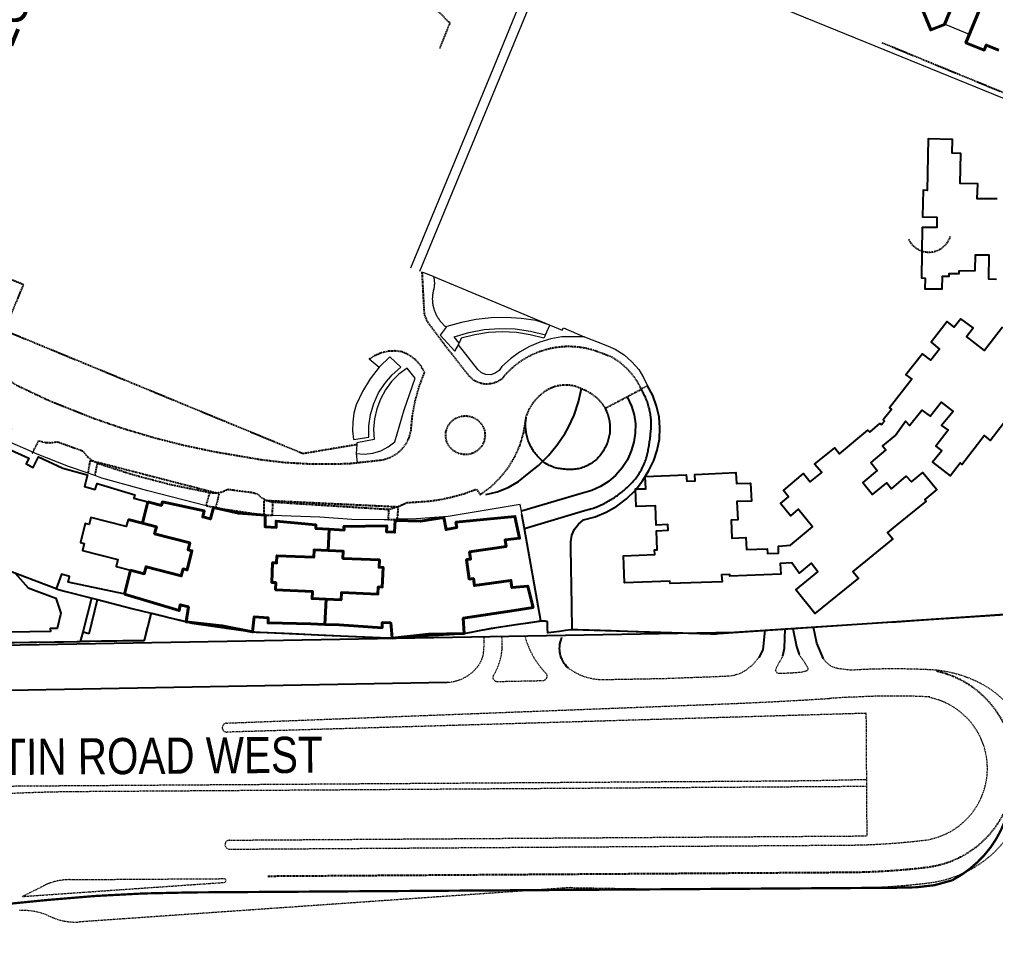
# Model space of a CAD drawing. Header units: millimetres. Extents: x 50357 to 985146, y 723188 to 1803594.
# Drawn here: x 832342.5 to 832558.3, y 818149.3 to 818352.1 of the extents above; entities that cross this region are included whole.
import ezdxf
from ezdxf.xclip import XClip

# ---------------------------------------------------------------- set-up
doc = ezdxf.new("R2010")
doc.units = ezdxf.units.MM
doc.header["$LTSCALE"] = 3
doc.header["$MEASUREMENT"] = 0
for name, pattern in [('DIVIDE', [1.25, 0.5, -0.25, 0, -0.25, 0, -0.25]), ('x-baseplan$0$DGN Style 2', [1.94727e-06, 0, -1.94727e-06]), ('x-boundary$0$DGN Style 4', [76.563414, 38.257796, -19.128898, 0.047822, -19.128898])]:
    doc.linetypes.add(name, pattern=pattern)
doc.layers.add('00_Xref', color=7, linetype='Continuous')
doc.layers.add('x-baseplan$0$AR-SITE-TXT_AR_BS_', color=1, linetype='Continuous')
for name, color, linetype, true_color in [('x-baseplan$0$AR-ROAD_AR_BS_MI_', 7, 'Continuous', 0x6d6d6d), ('x-baseplan$0$AR-SITEROAD_AR_BS_', 7, 'Continuous', 0x6d6d6d), ('x-boundary$0$AR-SIMS_BL_', 7, 'x-boundary$0$DGN Style 4', 0xff0505)]:
    doc.layers.add(name, color=color, linetype=linetype, true_color=true_color)
doc.styles.add('x-baseplan$0$Style-Arial', font='arial.ttf')

# ---------------------------------------------------------------- blocks, each defined once
blk = doc.blocks.new('x-baseplan')
at = {"layer": 'x-baseplan$0$AR-ROAD_AR_BS_MI_'}
for p, q in [((834847.82, 818218.86), (834856.79, 818219.49)), ((834819.75, 818217.03), (834819.32, 818212.68)), ((834824.12, 818213.11), (834824.25, 818217.32)), ((834825.93, 818217.43), (834826.74, 818213.41)), ((834831.27, 818214.21), (834830.55, 818217.73)), ((834774.56, 818214.46), (834774.69, 818214.94)), ((834774.69, 818214.94), (834774.78, 818215.22)), ((834774.78, 818215.22), (834774.89, 818215.5)), ((834774.39, 818212.97), (834774.4, 818213.47)), ((834774.41, 818212.47), (834774.39, 818212.97)), ((834774.4, 818213.47), (834774.46, 818213.97)), ((834774.46, 818213.97), (834774.56, 818214.46)), ((834819.32, 818212.68), (834818.4, 818211.01)), ((834823.77, 818211.38), (834824.12, 818213.11)), ((834826.74, 818213.41), (834827.33, 818211.65)), ((834832.71, 818210.71), (834831.27, 818214.21)), ((834774.44, 818212.17), (834774.41, 818212.47)), ((834774.47, 818211.97), (834774.44, 818212.17)), ((834774.5, 818211.78), (834774.47, 818211.97)), ((834774.57, 818211.49), (834774.5, 818211.78)), ((834774.65, 818211.2), (834774.57, 818211.49)), ((834774.72, 818211.01), (834774.65, 818211.2)), ((834774.79, 818210.82), (834774.72, 818211.01)), ((834774.91, 818210.54), (834774.79, 818210.82)), ((834775.04, 818210.27), (834774.91, 818210.54)), ((834775.13, 818210.1), (834775.04, 818210.27)), ((834775.29, 818209.84), (834775.13, 818210.1)), ((834775.4, 818209.68), (834775.29, 818209.84)), ((834775.65, 818209.36), (834775.4, 818209.68)), ((834775.91, 818209.06), (834775.65, 818209.36)), ((834776.2, 818208.79), (834775.91, 818209.06)), ((834776.43, 818208.59), (834776.2, 818208.79))]:
    blk.add_line(p, q, dxfattribs=at)
at = {"layer": 'x-baseplan$0$AR-ROAD_AR_BS_MI_', "linetype": 'x-baseplan$0$DGN Style 2', "lineweight": 0}
for p, q in [((834757.6, 818215.61), (834757.61, 818215.46)), ((834757.61, 818215.46), (834757.65, 818214.73)), ((834757.65, 818214.73), (834757.63, 818214.03)), ((834761.64, 818215.31), (834761.6, 818215.68)), ((834761.67, 818214.92), (834761.64, 818215.31)), ((834761.7, 818214.42), (834761.67, 818214.92)), ((834766.7, 818215.77), (834766.81, 818215.36)), ((834766.81, 818215.36), (834767.02, 818214.69)), ((834767.02, 818214.69), (834767.28, 818213.93)), ((834757.56, 818212.83), (834757.51, 818212.23)), ((834757.6, 818213.43), (834757.56, 818212.83)), ((834757.63, 818214.03), (834757.6, 818213.43)), ((834761.58, 818212.12), (834761.64, 818212.62)), ((834761.64, 818212.62), (834761.68, 818213.12)), ((834761.68, 818213.12), (834761.7, 818213.52)), ((834761.71, 818213.92), (834761.7, 818214.42)), ((834761.7, 818213.52), (834761.71, 818213.92)), ((834767.28, 818213.93), (834767.58, 818213.19)), ((834767.58, 818213.19), (834767.87, 818212.55)), ((834767.87, 818212.55), (834768.13, 818212.03)), ((834757.1, 818210.48), (834756.98, 818210.21)), ((834757.2, 818210.77), (834757.1, 818210.48)), ((834757.29, 818211.05), (834757.2, 818210.77)), ((834757.39, 818211.44), (834757.29, 818211.05)), ((834757.44, 818211.73), (834757.39, 818211.44)), ((834757.51, 818212.23), (834757.44, 818211.73)), ((834761.1, 818209.98), (834761.27, 818210.55)), ((834761.27, 818210.55), (834761.41, 818211.14)), ((834761.41, 818211.14), (834761.52, 818211.73)), ((834761.52, 818211.73), (834761.58, 818212.12)), ((834768.13, 818212.03), (834768.23, 818211.84)), ((834768.23, 818211.84), (834768.61, 818211.13)), ((834768.61, 818211.13), (834769.03, 818210.45)), ((834769.03, 818210.45), (834769.41, 818209.87)), ((834818.4, 818211.01), (834817.1, 818209.44)), ((834822.81, 818209.64), (834823.77, 818211.38)), ((834827.33, 818211.65), (834828.51, 818209.98)), ((834833.47, 818209.85), (834832.71, 818210.71)), ((834755.81, 818208.47), (834755.47, 818208.11)), ((834756.13, 818208.86), (834755.81, 818208.47)), ((834756.44, 818209.25), (834756.13, 818208.86)), ((834756.6, 818209.5), (834756.44, 818209.25)), ((834756.8, 818209.85), (834756.6, 818209.5)), ((834756.98, 818210.21), (834756.8, 818209.85)), ((834760.13, 818207.68), (834760.44, 818208.3)), ((834760.44, 818208.3), (834760.69, 818208.85)), ((834760.69, 818208.85), (834760.87, 818209.32)), ((834760.87, 818209.32), (834761.1, 818209.98)), ((834769.41, 818209.87), (834769.76, 818209.38)), ((834769.76, 818209.38), (834770.19, 818208.82)), ((834770.19, 818208.82), (834770.51, 818208.44)), ((834770.51, 818208.44), (834770.83, 818208.06)), ((834776.59, 818208.47), (834776.43, 818208.59)), ((834777.17, 818208.08), (834776.59, 818208.47)), ((834815.58, 818208.2), (834814.35, 818207.5)), ((834817.1, 818209.44), (834815.58, 818208.2)), ((834822.18, 818208.47), (834822.81, 818209.64)), ((834822.18, 818208.22), (834822.18, 818208.47)), ((834822.27, 818207.85), (834822.18, 818208.22)), ((834828.51, 818209.98), (834829.29, 818208.64)), ((834829.23, 818208.31), (834829.08, 818208.1)), ((834829.29, 818208.64), (834829.23, 818208.31)), ((834834.22, 818209.21), (834833.47, 818209.85)), ((834834.89, 818208.87), (834834.22, 818209.21)), ((834835.85, 818208.56), (834834.89, 818208.87)), ((834838.4, 818208.25), (834835.85, 818208.56)), ((834752.4, 818206.09), (834751.93, 818205.92)), ((834752.86, 818206.29), (834752.4, 818206.09)), ((834753.39, 818206.56), (834752.86, 818206.29)), ((834753.91, 818206.87), (834753.39, 818206.56)), ((834754.32, 818207.15), (834753.91, 818206.87)), ((834754.72, 818207.45), (834754.32, 818207.15)), ((834755.1, 818207.77), (834754.72, 818207.45)), ((834755.47, 818208.11), (834755.1, 818207.77)), ((834759.69, 818206.68), (834759.71, 818206.88)), ((834759.72, 818206.38), (834759.69, 818206.68)), ((834759.71, 818206.88), (834759.78, 818207.07)), ((834759.79, 818206.2), (834759.72, 818206.38)), ((834759.78, 818207.07), (834760.13, 818207.68)), ((834759.96, 818205.95), (834759.79, 818206.2)), ((834770.83, 818208.06), (834771.17, 818207.69)), ((834771.31, 818206.22), (834771.09, 818206.02)), ((834771.17, 818207.69), (834771.45, 818207.4)), ((834771.43, 818206.38), (834771.31, 818206.22)), ((834771.51, 818206.57), (834771.43, 818206.38)), ((834771.45, 818207.4), (834771.53, 818207.16)), ((834771.55, 818206.76), (834771.51, 818206.57)), ((834771.53, 818207.16), (834771.56, 818206.96)), ((834771.56, 818206.96), (834771.55, 818206.76)), ((834777.77, 818207.72), (834777.17, 818208.08)), ((834778.39, 818207.39), (834777.77, 818207.72)), ((834778.93, 818207.13), (834778.39, 818207.39)), ((834779.48, 818206.9), (834778.93, 818207.13)), ((834780.05, 818206.7), (834779.48, 818206.9)), ((834780.62, 818206.52), (834780.05, 818206.7)), ((834781.2, 818206.38), (834780.62, 818206.52)), ((834781.79, 818206.25), (834781.2, 818206.38)), ((834782.38, 818206.16), (834781.79, 818206.25)), ((834782.98, 818206.1), (834782.38, 818206.16)), ((834783.58, 818206.06), (834782.98, 818206.1)), ((834797.46, 818206.31), (834783.58, 818206.06)), ((834810.65, 818206.81), (834797.46, 818206.31)), ((834812.63, 818206.94), (834810.65, 818206.81)), ((834814.35, 818207.5), (834812.63, 818206.94)), ((834822.52, 818207.58), (834822.27, 818207.85)), ((834822.97, 818207.44), (834822.52, 818207.58)), ((834825.68, 818207.56), (834822.97, 818207.44)), ((834827.73, 818207.72), (834825.68, 818207.56)), ((834828.84, 818207.99), (834827.73, 818207.72)), ((834829.08, 818208.1), (834828.84, 818207.99)), ((834749.98, 818205.49), (834749.48, 818205.45)), ((834750.47, 818205.56), (834749.98, 818205.49)), ((834750.96, 818205.65), (834750.47, 818205.56)), ((834751.45, 818205.77), (834750.96, 818205.65)), ((834751.93, 818205.92), (834751.45, 818205.77)), ((834760.03, 818205.88), (834759.96, 818205.95)), ((834760.27, 818205.71), (834760.03, 818205.88)), ((834760.51, 818205.63), (834760.27, 818205.71)), ((834763.35, 818205.69), (834760.51, 818205.63)), ((834770.53, 818205.84), (834763.35, 818205.69)), ((834770.82, 818205.89), (834770.53, 818205.84)), ((834771.09, 818206.02), (834770.82, 818205.89)), ((834838.78, 818202.26), (834834.09, 818201.96)), ((834700.75, 818196.51), (834809.01, 818200.68)), ((834842.19, 818198.67), (834700.81, 818194.51)), ((834842.37, 818171.56), (834842.19, 818198.67)), ((834656.21, 818182.62), (834821.62, 818183.72)), ((834667.86, 818181.4), (834842.3, 818182.56)), ((834610.84, 818179.19), (834655.25, 818181.09)), ((834701.37, 818170.62), (834842.37, 818171.56)), ((834701.38, 818168.62), (834837.95, 818169.53)), ((834655.55, 818158.16), (834700.23, 818161.28)), ((834665.98, 818161.89), (834700.22, 818162.11)), ((834655.55, 818158.16), (834660.25, 818160.51)), ((834776.82, 818160.12), (834668.2, 818152.53)), ((834798.93, 818159.77), (834838.01, 818160.03))]:
    blk.add_line(p, q, dxfattribs=at)
at = {"layer": 'x-baseplan$0$AR-ROAD_AR_BS_MI_', "linetype": 'x-baseplan$0$DGN Style 2'}
blk.add_line((834709.83, 818162.68), (834837.99, 818163.53), dxfattribs=at)
at = {"layer": 'x-baseplan$0$AR-ROAD_AR_BS_MI_', "flags": 128}
blk.add_lwpolyline([(834506.84, 818269.48, 0.360963), (834521.64, 818221.91, 0.100934), (834541.72, 818214), (834551.67, 818212.25), (834592.86, 818212.38), (834617.66, 818213.13), (834813.07, 818216.61), (834883.04, 818221.15, 0.392146)], format="xyb", dxfattribs=at)
at = {"layer": 'x-baseplan$0$AR-ROAD_AR_BS_MI_', "linetype": 'x-baseplan$0$DGN Style 2', "flags": 128}
for points in [[(834750.11, 818351.36), (834750.05, 818351.39), (834731.7, 818369.76), (834678.9, 818391.53)], [(834750.11, 818351.36), (834747.78, 818345.61)], [(834845.6, 818347.02), (834888.68, 818329.31)], [(834628.27, 818303.35), (834628.81, 818304.66), (834655.81, 818293.53), (834651.85, 818283.93), (834651.62, 818283.38), (834717.62, 818256.15), (834729.51, 818258.15)], [(834743.93, 818296.26), (834744.43, 818286.9), (834745.1, 818285.3), (834749.03, 818280.04), (834754.24, 818273.37), (834755.27, 818272.45), (834755.59, 818272.29), (834756.51, 818271.82), (834757.86, 818271.53), (834759.24, 818271.6), (834760.56, 818272.01), (834761.73, 818272.74), (834761.87, 818272.94), (834762.06, 818273.17), (834762.25, 818273.4), (834762.45, 818273.62), (834762.65, 818273.84), (834762.86, 818274.06), (834763.07, 818274.28), (834763.28, 818274.49), (834763.5, 818274.7), (834763.72, 818274.9), (834763.94, 818275.1), (834764.16, 818275.3), (834764.39, 818275.5), (834764.62, 818275.69), (834764.86, 818275.87), (834765.1, 818276.06), (834765.34, 818276.23), (834765.58, 818276.41), (834765.83, 818276.58), (834766.08, 818276.75), (834766.33, 818276.91), (834766.58, 818277.07), (834766.84, 818277.23), (834767.1, 818277.38), (834767.36, 818277.52), (834767.62, 818277.67), (834767.89, 818277.8), (834768.16, 818277.94), (834768.43, 818278.07), (834768.7, 818278.19), (834768.98, 818278.31), (834769.25, 818278.43), (834769.53, 818278.54), (834769.81, 818278.65), (834770.09, 818278.75), (834770.38, 818278.85), (834770.66, 818278.95), (834770.95, 818279.04), (834771.23, 818279.12), (834771.52, 818279.2), (834771.81, 818279.28), (834772.11, 818279.35), (834772.4, 818279.41), (834772.69, 818279.47), (834772.99, 818279.53), (834773.28, 818279.58), (834773.58, 818279.63), (834773.88, 818279.67), (834774.17, 818279.71), (834774.47, 818279.74), (834774.77, 818279.77), (834775.07, 818279.8), (834775.37, 818279.81), (834775.67, 818279.83), (834775.97, 818279.84), (834776.27, 818279.84), (834776.57, 818279.84), (834776.87, 818279.83), (834777.17, 818279.82), (834777.47, 818279.81), (834777.77, 818279.79), (834778.07, 818279.76), (834778.36, 818279.73), (834778.66, 818279.7), (834778.96, 818279.66), (834779.26, 818279.62), (834779.55, 818279.57), (834779.85, 818279.52), (834780.14, 818279.46), (834780.44, 818279.39), (834780.73, 818279.33), (834781.02, 818279.25), (834781.31, 818279.18), (834781.6, 818279.1), (834781.88, 818279.01), (834782.17, 818278.92), (834782.46, 818278.82), (834782.74, 818278.72), (834783.02, 818278.62), (834783.3, 818278.51), (834785.83, 818277.53), (834787.51, 818276.46), (834789.24, 818274.95), (834790.74, 818273.2), (834791.85, 818271.48), (834792.39, 818270.33)], [(834732.3, 818277.05), (834733.58, 818277.87), (834734.99, 818278.46), (834736.47, 818278.8), (834738, 818278.88), (834739.51, 818278.7), (834741.09, 818277.97), (834742.49, 818276.91), (834743.62, 818275.59), (834744.44, 818274.05), (834743.26, 818270.94), (834742.37, 818267.74), (834741.76, 818264.48), (834741.45, 818261.17), (834741.05, 818259.65), (834740.37, 818258.25), (834739.42, 818257), (834738.24, 818255.97), (834736.89, 818255.19), (834735.4, 818254.69), (834733.85, 818254.5), (834729.65, 818254.04), (834728.06, 818253.87), (834725.8, 818253.79), (834724.19, 818253.79), (834718.9, 818253.79), (834713.62, 818254.09), (834708.37, 818254.71), (834697.98, 818256.48), (834691.16, 818257.92), (834684.41, 818259.65), (834677.74, 818261.65), (834671.15, 818263.92), (834661.72, 818267.67), (834654.58, 818271.04), (834653.52, 818271.68), (834652.66, 818272.58), (834652.08, 818273.68), (834651.64, 818275.17), (834651.48, 818276.71), (834651.6, 818278.26), (834651.4, 818280.11), (834650.92, 818281.9), (834650.16, 818283.6), (834649.26, 818285), (834649.15, 818285.16), (834647.92, 818286.54), (834646.48, 818287.72), (834644.88, 818288.66), (834643.06, 818289.37), (834641.15, 818289.78), (834639.21, 818289.87), (834637.81, 818289.71), (834637.27, 818289.65), (834635.39, 818289.13), (834633.62, 818288.31), (834632.01, 818287.21), (834630.59, 818285.86), (834629.41, 818284.28), (834628.5, 818282.54), (834627.9, 818280.67), (834627.6, 818278.73), (834627.63, 818276.77), (834627.97, 818274.83), (834628.63, 818272.98), (834629.58, 818271.26), (834630.79, 818269.72), (834632.24, 818268.4), (834633.89, 818267.33), (834635.79, 818266.49), (834637.81, 818266), (834639.87, 818265.86), (834641.94, 818266.07), (834643.93, 818266.64), (834645.43, 818266.67), (834646.91, 818266.41), (834648.31, 818265.86), (834649.58, 818265.04), (834653.13, 818261.62), (834651.81, 818259.08)], [(834767.01, 818264.25), (834767.09, 818264.54), (834767.21, 818264.82), (834767.32, 818265.1), (834767.44, 818265.37), (834767.56, 818265.65), (834767.69, 818265.92), (834767.83, 818266.18), (834767.98, 818266.44), (834768.13, 818266.7), (834768.3, 818266.95), (834768.47, 818267.2), (834768.64, 818267.45), (834768.82, 818267.69), (834769.01, 818267.92), (834769.21, 818268.15), (834769.41, 818268.37), (834769.62, 818268.59), (834769.83, 818268.8), (834770.05, 818269.01), (834770.27, 818269.21), (834770.49, 818269.41), (834770.73, 818269.6), (834770.97, 818269.78), (834771.21, 818269.95), (834771.46, 818270.12), (834771.72, 818270.27), (834771.98, 818270.42), (834772.25, 818270.55), (834772.52, 818270.68), (834772.8, 818270.79), (834773.08, 818270.89), (834773.37, 818270.99), (834773.66, 818271.07), (834773.95, 818271.14), (834774.25, 818271.2), (834774.54, 818271.25), (834774.84, 818271.29), (834775.14, 818271.32), (834775.44, 818271.33), (834775.74, 818271.34), (834776.04, 818271.33), (834776.34, 818271.31), (834776.64, 818271.28), (834776.94, 818271.24), (834777.23, 818271.19), (834777.53, 818271.13), (834777.82, 818271.06), (834778.1, 818270.97), (834778.38, 818270.86), (834778.66, 818270.75), (834778.94, 818270.64), (834779.22, 818270.53)], [(834793.83, 818271.11), (834792.39, 818270.33)], [(834779.22, 818270.53), (834779.5, 818270.39), (834779.77, 818270.27), (834780.05, 818270.15), (834780.31, 818270.01), (834780.58, 818269.87), (834780.84, 818269.72), (834781.09, 818269.56), (834781.35, 818269.4), (834781.59, 818269.23), (834781.83, 818269.05), (834782.07, 818268.87), (834782.3, 818268.67), (834782.53, 818268.48), (834782.75, 818268.27), (834782.96, 818268.06), (834783.17, 818267.84), (834783.37, 818267.62), (834783.56, 818267.39), (834783.75, 818267.16), (834783.93, 818266.92), (834784.11, 818266.67), (834784.27, 818266.43), (834784.45, 818266.14)], [(834784.45, 818266.14), (834789.28, 818268.68)], [(834789.28, 818268.68), (834792.39, 818270.33)], [(834753.62, 818264.47), (834754.77, 818264.31), (834755.83, 818263.84), (834756.73, 818263.12), (834757.4, 818262.18), (834757.8, 818261.09), (834757.89, 818259.94), (834757.68, 818258.81), (834757.17, 818257.77), (834756.4, 818256.91), (834755.43, 818256.28), (834754.32, 818255.93), (834753.17, 818255.89), (834751.98, 818256.14), (834750.92, 818256.72), (834750.05, 818257.56), (834749.46, 818258.62), (834749.18, 818259.8), (834749.25, 818261.01), (834749.65, 818262.15), (834750.35, 818263.14), (834751.3, 818263.89), (834752.42, 818264.34), (834753.62, 818264.47)], [(834738.33, 818244.31), (834738.71, 818244.43), (834740.63, 818245.26), (834745.49, 818245.6), (834747.98, 818245.95), (834750.44, 818246.48), (834753.23, 818247.24), (834755.96, 818248.23), (834756.01, 818248.23), (834756.81, 818247.03), (834758.44, 818248.23), (834759.11, 818248.72), (834761.16, 818250.69), (834762.95, 818252.9), (834764.44, 818255.33), (834765.61, 818257.93), (834766.43, 818260.66), (834767.01, 818264.25)], [(834657.88, 818256.41), (834657.78, 818256.19), (834657.89, 818256.4), (834659.23, 818258.96), (834660.55, 818258.58), (834661.92, 818258.51), (834663.28, 818258.74), (834668.92, 818256.71), (834669.8, 818255.59), (834670.89, 818254.68), (834671.61, 818254.29), (834671.63, 818254.28)], [(834698.38, 818244.09), (834699.12, 818247.2), (834670.54, 818254.57), (834670.06, 818251.8)], [(834672.14, 818254.01), (834672.13, 818253.97), (834672.13, 818253.97), (834671.64, 818251.55), (834671.58, 818251.26)], [(834671.63, 818254.28), (834672.14, 818254.01)], [(834672.14, 818254.01), (834672.72, 818253.82), (834680.14, 818251.43), (834688.27, 818249.3), (834696.44, 818247.62), (834697.05, 818247.5)], [(834696.22, 818244.53), (834696.31, 818244.87), (834697.05, 818247.5)], [(834697.05, 818247.5), (834697.35, 818247.48), (834698.31, 818247.42)], [(834698.31, 818247.42), (834698.42, 818247.41), (834699.78, 818247.66), (834701.03, 818248.22), (834706.48, 818247.51), (834707.57, 818247.18), (834708.53, 818246.33), (834709.34, 818245.91), (834709.66, 818245.73), (834709.93, 818245.67)], [(834738.52, 818241.58), (834738.74, 818244.28), (834738.28, 818244.3), (834708.97, 818245.71), (834708.95, 818242.54)], [(834709.93, 818245.67), (834709.97, 818245.66), (834710.79, 818245.45), (834710.91, 818245.42)], [(834710.91, 818245.42), (834710.81, 818242.47)], [(834710.91, 818245.42), (834711.07, 818245.41), (834736.61, 818243.79)], [(834698.38, 818244.09), (834698.34, 818244.1), (834696.4, 818244.49), (834696.22, 818244.53)], [(834708.88, 818242.54), (834707.22, 818242.71), (834699.83, 818243.8), (834698.38, 818244.09)], [(834736.55, 818241.53), (834736.56, 818241.85), (834736.61, 818243.79)], [(834736.61, 818243.79), (834738.08, 818244.24), (834738.28, 818244.3), (834738.33, 818244.31)], [(834708.95, 818242.54), (834710.81, 818242.47)], [(834736.55, 818241.53), (834738.52, 818241.58)]]:
    blk.add_lwpolyline(points, dxfattribs=at)
at = {"layer": 'x-baseplan$0$AR-ROAD_AR_BS_MI_', "lineweight": 40, "flags": 128}
for points in [[(834871.47, 818345.36), (834868.7, 818346.46), (834868.24, 818345.33), (834864.23, 818346.96), (834867.69, 818355.34), (834866.13, 818356.01), (834868.39, 818361.5), (834866.17, 818362.39), (834864.08, 818357.43), (834862.39, 818358.09), (834859.48, 818351.02), (834856.44, 818349.8), (834854.42, 818354.82), (834855.6, 818355.29)], [(834683.3, 818245.44), (834682.12, 818240.73)], [(834683.3, 818245.44), (834686.32, 818244.66), (834686.54, 818245.43), (834695.75, 818243.48), (834695.47, 818242.11), (834697.17, 818241.67), (834697.85, 818244.19), (834703.34, 818242.92), (834709.27, 818242.51), (834709.24, 818239.93), (834711.71, 818239.78), (834711.68, 818241.18), (834720.5, 818240.34), (834720.49, 818239.54), (834723.41, 818239.38)], [(834682.12, 818240.73), (834678.96, 818241.54)], [(834679.5, 818230.31), (834682.54, 818229.53), (834682.93, 818231.07), (834690.73, 818229.07), (834691.13, 818230.62), (834692, 818230.4), (834693.08, 818234.62), (834692.21, 818234.84), (834692.61, 818236.39), (834684.81, 818238.39), (834685.21, 818239.94), (834682.12, 818240.73)], [(834723.41, 818239.38), (834726.73, 818239.21), (834726.68, 818240.02), (834736.17, 818240.15), (834736.11, 818238.77), (834737.88, 818238.7), (834738, 818241.3), (834743.63, 818241.19), (834748.8, 818241.99), (834749.27, 818239.31), (834751.65, 818239.75), (834751.45, 818240.93), (834764.48, 818242.2), (834765.53, 818237.37), (834762.32, 818237.02), (834762.53, 818235.53), (834754.46, 818234.37), (834754.69, 818232.79), (834753.79, 818232.66), (834754.4, 818228.36), (834755.31, 818228.48), (834755.53, 818226.9), (834763.6, 818228.05), (834763.82, 818226.47), (834767.33, 818226.81), (834768.39, 818222.59), (834768.51, 818222.09), (834764.36, 818221.39), (834753.07, 818219.68), (834753.28, 818216.33), (834745.38, 818216.14), (834737.35, 818215.31), (834737.11, 818217.91), (834737.04, 818218.67), (834735.17, 818218.75), (834735.12, 818217.61), (834725.65, 818218.23), (834722.47, 818218.34)], [(834723.41, 818239.38), (834723.21, 818234.66)], [(834723.21, 818234.66), (834720.08, 818234.79), (834720.02, 818233.19), (834711.88, 818233.53), (834711.81, 818231.93), (834710.9, 818231.97), (834710.72, 818227.63), (834711.63, 818227.58), (834711.56, 818225.98), (834719.71, 818225.64), (834719.63, 818224.05), (834722.73, 818223.92)], [(834722.73, 818223.92), (834726.07, 818223.78), (834726.15, 818225.37), (834734.2, 818225.03), (834734.27, 818226.63), (834735.15, 818226.6), (834735.33, 818230.95), (834734.45, 818230.98), (834734.52, 818232.58), (834726.47, 818232.92), (834726.52, 818234.52), (834723.21, 818234.66)], [(834679.5, 818230.31), (834678.17, 818225)], [(834699.73, 818218.05), (834691.81, 818218.89), (834692.3, 818222.21), (834690.48, 818222.69), (834690.23, 818221.4), (834678.17, 818225)], [(834722.73, 818223.92), (834722.47, 818218.34)], [(834722.47, 818218.34), (834719.37, 818218.45), (834709.9, 818218.67), (834709.93, 818219.8), (834706.87, 818220.01), (834706.49, 818216.69), (834699.73, 818218.05)]]:
    blk.add_lwpolyline(points, dxfattribs=at)
at = {"layer": 'x-baseplan$0$AR-ROAD_AR_BS_MI_', "lineweight": 0, "flags": 128}
for points in [[(834741.5, 818297.18), (834760.03, 818342.08), (834772.4, 818372.2)], [(834743.48, 818296.43), (834775.52, 818374.09)], [(834842.17, 818347.03), (834785.38, 818370.19), (834776.22, 818373.96), (834776.12, 818373.99), (834776.02, 818374.01), (834775.93, 818374.03), (834775.83, 818374.05), (834775.73, 818374.07), (834775.63, 818374.08), (834775.53, 818374.09), (834775.52, 818374.09)], [(834864.99, 818348.8), (834859.52, 818351.06)], [(834888.67, 818328.07), (834842.17, 818347.03)], [(834746.48, 818295.3), (834744.39, 818296.09), (834743.93, 818296.26)], [(834749.27, 818284.09), (834749.1, 818284.24), (834748.95, 818284.37), (834748.88, 818284.44), (834748.8, 818284.5), (834748.73, 818284.57), (834748.66, 818284.64), (834748.52, 818284.79), (834748.38, 818284.93), (834748.25, 818285.08), (834748.12, 818285.24), (834748.06, 818285.32), (834748, 818285.39), (834747.94, 818285.47), (834747.88, 818285.55), (834747.82, 818285.63), (834747.71, 818285.8), (834747.65, 818285.88), (834747.59, 818285.96), (834747.54, 818286.05), (834747.49, 818286.13), (834747.44, 818286.22), (834747.39, 818286.31), (834747.29, 818286.48), (834747.24, 818286.57), (834747.19, 818286.66), (834747.15, 818286.75), (834747.11, 818286.84), (834747.06, 818286.93), (834747.02, 818287.02), (834746.98, 818287.11), (834746.9, 818287.29), (834746.86, 818287.39), (834746.83, 818287.48), (834746.79, 818287.57), (834746.76, 818287.67), (834746.73, 818287.76), (834746.7, 818287.86), (834746.67, 818287.95), (834746.64, 818288.05), (834746.61, 818288.14), (834746.59, 818288.35), (834746.51, 818288.53), (834746.49, 818288.63), (834746.47, 818288.73), (834746.45, 818288.82), (834746.43, 818288.92), (834746.41, 818289.02), (834746.4, 818289.12), (834746.38, 818289.22), (834746.37, 818289.32), (834746.36, 818289.42), (834746.35, 818289.52), (834746.34, 818289.62), (834746.33, 818289.72), (834746.32, 818289.81), (834746.31, 818289.91), (834746.31, 818290.01), (834746.3, 818290.21), (834746.3, 818290.31), (834746.3, 818290.51), (834746.31, 818290.61), (834746.31, 818290.71), (834746.32, 818290.81), (834746.32, 818290.91), (834746.33, 818291.01), (834746.34, 818291.11), (834746.35, 818291.21), (834746.36, 818291.31), (834746.39, 818291.51), (834746.4, 818291.61), (834746.42, 818291.71), (834746.44, 818291.81), (834746.46, 818291.9), (834746.48, 818292), (834746.5, 818292.1), (834746.54, 818292.29), (834746.63, 818292.53), (834746.66, 818292.78), (834746.68, 818292.88), (834746.7, 818292.98), (834746.71, 818293.08), (834746.73, 818293.18), (834746.74, 818293.27), (834746.75, 818293.37), (834746.75, 818293.47), (834746.76, 818293.57), (834746.76, 818293.67), (834746.76, 818293.77), (834746.76, 818293.77), (834746.76, 818293.87), (834746.76, 818293.97), (834746.75, 818294.07), (834746.75, 818294.17), (834746.74, 818294.27), (834746.73, 818294.37), (834746.71, 818294.47), (834746.7, 818294.57), (834746.68, 818294.67), (834746.66, 818294.77), (834746.64, 818294.87), (834746.62, 818294.96), (834746.6, 818295.06), (834746.48, 818295.3)], [(834746.48, 818295.3), (834774.93, 818283.4), (834775.26, 818283.95), (834779.82, 818281.92)], [(834772.18, 818284.53), (834769.21, 818285.55), (834765.91, 818286.01), (834762.59, 818286.2), (834759.26, 818286.1), (834755.95, 818285.74), (834752.68, 818285.1), (834749.47, 818284.19), (834749.27, 818284.09), (834747.94, 818282.28), (834751.22, 818278.76), (834752.01, 818280.19), (834752.17, 818280.56), (834751.05, 818281.95), (834754.33, 818282.91), (834757.7, 818283.52), (834761.11, 818283.78), (834764.52, 818283.67), (834767.91, 818283.21), (834771.24, 818282.4), (834772.18, 818284.53)], [(834779.82, 818281.92), (834774.89, 818281.92), (834772.43, 818281.47), (834770.02, 818280.75), (834767.71, 818279.77), (834765.53, 818278.54), (834763.49, 818277.07), (834761.62, 818275.39), (834761.02, 818274.51), (834760.16, 818273.87), (834759.14, 818273.56), (834758.07, 818273.6), (834757.07, 818274), (834756.26, 818274.7), (834752.01, 818280.19)], [(834771.24, 818282.4), (834770.9, 818281.63), (834767.9, 818282.4), (834764.84, 818282.86), (834761.75, 818283.01), (834758.66, 818282.86), (834755.61, 818282.39), (834752.61, 818281.62), (834752.16, 818280.5)], [(834779.82, 818281.92), (834779.86, 818281.9), (834784.57, 818280.12), (834786.68, 818279.18), (834788.62, 818277.94), (834790.36, 818276.43), (834791.86, 818274.68), (834792.96, 818272.96), (834793.83, 818271.11)], [(834739.29, 818275.19), (834736.86, 818277.54), (834734.45, 818275.22), (834732.52, 818272.65), (834730.83, 818269.85), (834729.42, 818266.9), (834728.9, 818265.02), (834728.62, 818263.09), (834728.59, 818261.15), (834728.82, 818259.21), (834732.16, 818259.74), (834732.19, 818262.28), (834732.57, 818264.78), (834733.3, 818267.21), (834734.36, 818269.51), (834735.73, 818271.64), (834737.39, 818273.55), (834739.29, 818275.19)], [(834732.3, 818277.05), (834732.69, 818276.73)], [(834732.69, 818276.73), (834734.45, 818275.22)], [(834729.37, 818256.16), (834731.22, 818256), (834733.07, 818256.2), (834734.85, 818256.73), (834736.5, 818257.59), (834737.96, 818258.74), (834740.04, 818265.8), (834742.41, 818272.78), (834740.68, 818275.03), (834738.85, 818273.65), (834737.23, 818272.02), (834735.85, 818270.18), (834734.75, 818268.17), (834733.93, 818266.02), (834733.42, 818263.78), (834733.24, 818261.49), (834733.37, 818259.2), (834729.53, 818258.52), (834729.51, 818258.15)], [(834696.22, 818244.53), (834683.33, 818247.84), (834673.15, 818250.71), (834671.58, 818251.26), (834669.9, 818251.84), (834665.76, 818253.28), (834658.49, 818256.14), (834657.89, 818256.4), (834657.88, 818256.41), (834651.81, 818259.08)], [(834729.51, 818258.15), (834729.37, 818256.16)], [(834729.37, 818256.16), (834729.65, 818254.04)], [(834766.06, 818242.64), (834765.94, 818243.34), (834765.67, 818244.84), (834749.77, 818242.2), (834742.67, 818241.69), (834738.52, 818241.58)], [(834710.81, 818242.47), (834721.33, 818242.12), (834728.44, 818241.64), (834735.56, 818241.5), (834736.55, 818241.53)]]:
    blk.add_lwpolyline(points, dxfattribs=at)
at = {"layer": 'x-baseplan$0$AR-ROAD_AR_BS_MI_', "flags": 128}
for points in [[(834808.39, 818216.25), (834847.87, 818218.87), (834883.79, 818221.36), (834886.6, 818223.23), (834887.79, 818226.26), (834888.67, 818328.07)], [(834848.64, 818260.21), (834850.88, 818263.25), (834851.77, 818262.32), (834854.5, 818265.74), (834856.31, 818264.36), (834858.77, 818267.49), (834861.4, 818265.45), (834858.83, 818262.32), (834860.27, 818261.28), (834857.59, 818257.77), (834858.86, 818256.72), (834856.82, 818254.18), (834860.76, 818251.2), (834862.95, 818254.05), (834863.32, 818253.71), (834868.27, 818260.11), (834869.61, 818259.03), (834878.24, 818270.2)], [(834871.12, 818312.47), (834866.74, 818312.46), (834866.83, 818315.74), (834862.93, 818315.87), (834863.09, 818322.49), (834861.18, 818322.51), (834861.27, 818325.57), (834855.86, 818325.7), (834855.67, 818314.29), (834854.74, 818314.34), (834854.64, 818308.45), (834857.8, 818308.43), (834857.82, 818306.09), (834854.54, 818306.13), (834854.39, 818294.98), (834855.18, 818294.94), (834855.1, 818292.53), (834855.7, 818292.54), (834859, 818292.52), (834859.01, 818295.32), (834860.55, 818295.31), (834860.54, 818295.93), (834862.7, 818295.93), (834862.7, 818296.56), (834866.27, 818296.58), (834866.34, 818300.1), (834869.29, 818300.08), (834869.18, 818294.75), (834870.95, 818294.66)], [(834872.33, 818284.06), (834868.32, 818278.92), (834864.36, 818282), (834865.82, 818283.91), (834863.08, 818285.88), (834861.63, 818284.09), (834860.05, 818285.32), (834856.51, 818280.75), (834858.39, 818279.2), (834856.47, 818276.75), (834854.59, 818278.15), (834850.95, 818273.56), (834852.27, 818272.54), (834847.33, 818266.22), (834847.75, 818265.85), (834845.93, 818263.59), (834846.19, 818263.31), (834845.91, 818262.98)], [(834777.07, 818222.55), (834776.84, 818235.19), (834776.83, 818236.63), (834777.11, 818238.04), (834777.65, 818239.38), (834778.54, 818240.51), (834779.64, 818241.44), (834782.22, 818242.14), (834784.69, 818243.17), (834787.01, 818244.49), (834789.15, 818246.1), (834791.07, 818247.97), (834792.74, 818250.05), (834794.13, 818252.34), (834795.21, 818254.55), (834795.98, 818256.89), (834796.44, 818259.31), (834796.56, 818261.77), (834796.36, 818264.22), (834795.83, 818266.62), (834794.98, 818268.94), (834793.83, 818271.11)], [(834758.06, 818247.08), (834760.6, 818247.66), (834763.02, 818248.61), (834765.26, 818249.93), (834767.28, 818251.57), (834769.69, 818253.5), (834771.89, 818255.66), (834773.87, 818258.04), (834775.59, 818260.6), (834776.28, 818261.83), (834777.57, 818264.62), (834778.55, 818267.53), (834779.22, 818270.53)], [(834789.28, 818268.68), (834790.25, 818266.63), (834790.83, 818264.68), (834791.13, 818262.67), (834791.12, 818260.64), (834790.82, 818258.63), (834790.23, 818256.69), (834789.36, 818254.75), (834788.21, 818252.95), (834786.82, 818251.34), (834785.21, 818249.94), (834783.41, 818248.8), (834781.47, 818247.92), (834779.47, 818247.36), (834779.42, 818247.34), (834778.22, 818247.01)], [(834781.03, 818243.77), (834781.31, 818243.86), (834781.6, 818243.96), (834781.88, 818244.06), (834782.16, 818244.17), (834782.44, 818244.28), (834782.72, 818244.39), (834782.99, 818244.51), (834783.27, 818244.63), (834783.54, 818244.75), (834783.81, 818244.88), (834784.08, 818245.01), (834784.35, 818245.15), (834784.62, 818245.29), (834784.88, 818245.43), (834785.14, 818245.57), (834785.4, 818245.72), (834785.66, 818245.88), (834785.92, 818246.03), (834786.17, 818246.19), (834786.42, 818246.35), (834786.67, 818246.52), (834786.92, 818246.69), (834787.17, 818246.86), (834787.41, 818247.04), (834787.65, 818247.22), (834787.89, 818247.4), (834788.12, 818247.59), (834788.36, 818247.77), (834788.59, 818247.97), (834788.82, 818248.16), (834789.04, 818248.36), (834789.26, 818248.56), (834789.48, 818248.76), (834789.7, 818248.97), (834789.92, 818249.18), (834790.13, 818249.39), (834790.34, 818249.61), (834790.54, 818249.83), (834790.74, 818250.05), (834790.94, 818250.28), (834791.13, 818250.51), (834791.31, 818250.75), (834791.49, 818250.99), (834791.66, 818251.23), (834791.83, 818251.48), (834792, 818251.73), (834792.15, 818251.99), (834792.3, 818252.25), (834792.45, 818252.51), (834792.59, 818252.77), (834792.73, 818253.04), (834792.85, 818253.31), (834792.98, 818253.59), (834793.09, 818253.86), (834793.2, 818254.14), (834793.31, 818254.42), (834793.41, 818254.71), (834793.5, 818254.99), (834793.59, 818255.28), (834793.66, 818255.57), (834793.74, 818255.86), (834793.8, 818256.15), (834793.87, 818256.44), (834793.93, 818256.74), (834793.99, 818257.03), (834794.04, 818257.33), (834794.1, 818257.62), (834794.15, 818257.92), (834794.2, 818258.21), (834794.24, 818258.51), (834794.29, 818258.81), (834794.33, 818259.1), (834794.37, 818259.4), (834794.4, 818259.7), (834794.44, 818260), (834794.47, 818260.3), (834794.5, 818260.59), (834794.53, 818260.89), (834794.55, 818261.19), (834794.59, 818261.54), (834794.61, 818261.84), (834794.62, 818262.14), (834794.63, 818262.44), (834794.63, 818262.74), (834794.62, 818263.04), (834794.61, 818263.34), (834794.59, 818263.64), (834794.56, 818263.94), (834794.53, 818264.24), (834794.49, 818264.53), (834794.45, 818264.83), (834794.4, 818265.13), (834794.35, 818265.42), (834794.28, 818265.72), (834794.22, 818266.01), (834794.14, 818266.3), (834794.06, 818266.59), (834793.98, 818266.88), (834793.89, 818267.16), (834793.79, 818267.45), (834793.79, 818267.45), (834793.69, 818267.73), (834793.58, 818268.01), (834793.47, 818268.28), (834793.35, 818268.56), (834793.22, 818268.83), (834793.09, 818269.1), (834792.96, 818269.37), (834792.81, 818269.63), (834792.67, 818269.9), (834792.51, 818270.15), (834792.39, 818270.33)], [(834612.57, 818265.61), (834591.12, 818214.04), (834590.99, 818213.73), (834590.41, 818212.33), (834617.98, 818213.2), (834618.05, 818213.87), (834668.38, 818214.56)], [(834784.45, 818266.14), (834784.56, 818265.86), (834784.81, 818265.31), (834784.92, 818265.03), (834785.03, 818264.75), (834785.13, 818264.47), (834785.21, 818264.18), (834785.28, 818263.89), (834785.34, 818263.59), (834785.4, 818263.3), (834785.44, 818263), (834785.48, 818262.7), (834785.5, 818262.4), (834785.52, 818262.1), (834785.52, 818261.8), (834785.52, 818261.5), (834785.5, 818261.2), (834785.48, 818260.9), (834785.45, 818260.61), (834785.4, 818260.31), (834785.35, 818260.01), (834785.29, 818259.72), (834785.22, 818259.42), (834785.14, 818259.14), (834785.05, 818258.85), (834784.95, 818258.57), (834784.84, 818258.29), (834784.72, 818258.01), (834784.6, 818257.74), (834784.47, 818257.47), (834784.33, 818257.2), (834784.19, 818256.93), (834784.04, 818256.67), (834783.87, 818256.42), (834783.7, 818256.17), (834783.53, 818255.93), (834783.34, 818255.7), (834783.14, 818255.47), (834782.94, 818255.25), (834782.73, 818255.03), (834782.51, 818254.83), (834782.29, 818254.63), (834782.05, 818254.44), (834781.81, 818254.26), (834781.57, 818254.08), (834781.32, 818253.92), (834781.06, 818253.76), (834780.8, 818253.61), (834780.53, 818253.47), (834780.26, 818253.34), (834779.99, 818253.23), (834779.71, 818253.12), (834779.43, 818253.02), (834779.14, 818252.92), (834778.85, 818252.84), (834778.56, 818252.77), (834778.26, 818252.72), (834777.97, 818252.67), (834777.67, 818252.63), (834777.37, 818252.6), (834777.07, 818252.58), (834776.77, 818252.57), (834776.47, 818252.58), (834776.17, 818252.6), (834775.87, 818252.62), (834775.57, 818252.65), (834775.27, 818252.68), (834774.97, 818252.71), (834774.67, 818252.74), (834774.38, 818252.78), (834774.08, 818252.83), (834773.79, 818252.9), (834773.5, 818252.97), (834773.21, 818253.06), (834772.93, 818253.16), (834772.64, 818253.26), (834772.37, 818253.38), (834772.1, 818253.51), (834771.83, 818253.65), (834771.57, 818253.79), (834771.21, 818253.98), (834770.98, 818254.17), (834770.75, 818254.36), (834770.65, 818254.45)], [(834770.65, 818254.45), (834770.52, 818254.55), (834770.29, 818254.75), (834770.06, 818254.94), (834769.84, 818255.15), (834769.64, 818255.36), (834769.43, 818255.58), (834769.24, 818255.81), (834769.05, 818256.05), (834768.87, 818256.29), (834768.69, 818256.53), (834768.53, 818256.78), (834768.37, 818257.03), (834768.21, 818257.29), (834768.07, 818257.56), (834767.93, 818257.82), (834767.8, 818258.1), (834767.68, 818258.37), (834767.56, 818258.65), (834767.46, 818258.93), (834767.36, 818259.21), (834767.27, 818259.5), (834767.19, 818259.79), (834767.11, 818260.08), (834767.05, 818260.37), (834766.99, 818260.67), (834766.95, 818260.96), (834766.91, 818261.26), (834766.88, 818261.56), (834766.86, 818261.86), (834766.84, 818262.16), (834766.84, 818262.46), (834766.85, 818262.76), (834766.87, 818263.06), (834766.9, 818263.36), (834766.93, 818263.66), (834766.97, 818263.96), (834767.01, 818264.25)], [(834848.64, 818260.21), (834845.79, 818257.85), (834846.54, 818256.95), (834843.22, 818254.17), (834844.6, 818252.37), (834841.41, 818249.71), (834843.54, 818247.08), (834846.7, 818249.62), (834847.8, 818248.31), (834851.04, 818251.11), (834852.18, 818249.87), (834854.67, 818251.95), (834857.77, 818248.15), (834855.12, 818245.96), (834855.45, 818245.57), (834848.97, 818240.32), (834846.88, 818238.64), (834848.05, 818237.27), (834839.21, 818230.03), (834840.49, 818228.55), (834830.83, 818220.71), (834826.58, 818226.01), (834831.5, 818229.95), (834830.03, 818231.88), (834827.37, 818229.7), (834825.74, 818231.94), (834823.13, 818231.83), (834823.27, 818229.41), (834812.04, 818228.97), (834812.02, 818229.38), (834810.2, 818229.29), (834810.29, 818227.78), (834798.84, 818227.4), (834798.78, 818227.9), (834788.69, 818227.54), (834788.53, 818233.5), (834795.43, 818233.76), (834795.35, 818234.86), (834795.93, 818234.85), (834795.8, 818239.04), (834798.41, 818239.18), (834798.32, 818240.43), (834795.75, 818240.31), (834795.6, 818244.53), (834791.29, 818244.38), (834791.13, 818248.28), (834793.46, 818248.35), (834793.32, 818251.01), (834802.38, 818251.38), (834802.49, 818250.03), (834804.38, 818250.07), (834804.29, 818251.48), (834813.35, 818251.94), (834813.52, 818249.5), (834816.58, 818249.6), (834816.83, 818245.57), (834813.6, 818245.54), (834813.78, 818241.47), (834812.32, 818241.41), (834812.45, 818237.43), (834815.57, 818237.58), (834815.73, 818234.9), (834820.25, 818235.02), (834820.31, 818234.04), (834822.77, 818234.06), (834822.78, 818235.64), (834825.44, 818235.82), (834830.29, 818239.89), (834827.16, 818243.8), (834825.43, 818242.31), (834823.24, 818245.08), (834825.02, 818246.51), (834823.85, 818247.97), (834828.31, 818251.7), (834829.8, 818249.83), (834832.33, 818251.91), (834830.77, 818253.76), (834835.22, 818257.35), (834836.24, 818256.09), (834842.53, 818261.32), (834842.98, 818260.85), (834845.2, 818262.77), (834845.53, 818262.53), (834845.91, 818262.98)], [(834678.17, 818225), (834677.98, 818225.06), (834665.73, 818227.69), (834666.02, 818228.96), (834664.21, 818229.43), (834663.09, 818226.23), (834648.02, 818231.87)], [(834648.35, 818258.97), (834657.04, 818255.08), (834656.41, 818253.82), (834657.97, 818253.04), (834659.17, 818255.38), (834664.52, 818252.9), (834669.94, 818251.4), (834669.95, 818251.39), (834669.31, 818248.82), (834671.7, 818248.19), (834672.13, 818249.53), (834680.43, 818247.01), (834680.26, 818246.22), (834683.3, 818245.44)], [(834778.22, 818247.01), (834765.94, 818243.34)], [(834781.03, 818243.77), (834781.01, 818243.77), (834779.89, 818243.43), (834766.62, 818239.48)], [(834678.96, 818241.54), (834678.56, 818239.99), (834670.76, 818242), (834670.36, 818240.45), (834669.5, 818240.67), (834668.42, 818236.46), (834669.28, 818236.23), (834668.88, 818234.68), (834676.68, 818232.68), (834676.29, 818231.13), (834679.5, 818230.31)], [(834770.2, 818219.13), (834766.62, 818239.48), (834766.54, 818239.94), (834766.06, 818242.64)], [(834653.97, 818229.63), (834656.88, 818226.4), (834662.97, 818224.13), (834664.06, 818220.84), (834663.28, 818217.46), (834661.7, 818217.44), (834661.77, 818216.75), (834657.23, 818216.66), (834627.17, 818216.17), (834620.82, 818215.85)], [(834663.09, 818226.23), (834664.92, 818225.68), (834670.75, 818224.19), (834672.21, 818223.82), (834679.78, 818221.88), (834684.09, 818220.83)], [(834670.87, 818224.14), (834668.94, 818216.62)], [(834670.36, 818216.26), (834672.21, 818223.82)], [(834777.16, 818217.22), (834777.07, 818222.55)], [(834684.09, 818220.83), (834682.54, 818214.79), (834668.38, 818214.56)], [(834684.09, 818220.83), (834693.04, 818218.63), (834706.49, 818216.69), (834737.35, 818215.31), (834753.28, 818216.33), (834759.3, 818217.47), (834770.2, 818219.13)], [(834777.16, 818217.22), (834801.61, 818216.46)], [(834668.94, 818216.62), (834668.38, 818214.56)], [(834670.36, 818216.26), (834668.94, 818216.62)], [(834801.61, 818216.46), (834808.39, 818216.25)], [(834749.48, 818205.45), (834652.78, 818203.7)]]:
    blk.add_lwpolyline(points, dxfattribs=at)
at = {"layer": 'x-baseplan$0$AR-ROAD_AR_BS_MI_', "linetype": 'x-baseplan$0$DGN Style 2', "lineweight": 0}
blk.add_lwpolyline([(834776.82, 818160.12), (834798.93, 818159.77)], dxfattribs=at)
at = {"layer": 'x-baseplan$0$AR-ROAD_AR_BS_MI_', "linetype": 'x-baseplan$0$DGN Style 2', "lineweight": 0, "extrusion": (0, 0, -1)}
for centre, radius, start, end in [((-834848.33, 818052.57), 156, 86.351, 93.399), ((-834848.33, 818052.57), 150, 86.351, 93.0144), ((-834658.53, 817832.63), 350, 87.2881, 89.6195), ((-834670.18, 817831.41), 350, 87.5543, 89.6195), ((-834655.86, 818142.14), 13, 86.0009, 116.0743)]:
    blk.add_arc(centre, radius, start, end, dxfattribs=at)
at = {"layer": 'x-baseplan$0$AR-ROAD_AR_BS_MI_', "linetype": 'x-baseplan$0$DGN Style 2'}
for centre, radius, start, end in [((834852.97, 818186.49), 22, 277.5588, 77.8547), ((834836.95, 818319.52), 156, 270.3805, 276.9631)]:
    blk.add_arc(centre, radius, start, end, dxfattribs=at)
at = {"layer": 'x-baseplan$0$AR-ROAD_AR_BS_MI_', "linetype": 'x-baseplan$0$DGN Style 2', "lineweight": 0}
for centre, radius, start, end in [((834770.53, 819198.64), 998.7, 272.20785, 273.64902), ((834852.97, 818186.49), 16, 282.1214, 78.4409), ((834700.78, 818195.51), 1, 92.2079, 272.2079), ((834852.97, 818186.49), 25.5, 277.7473, 2.4401), ((834814.97, 819183.7), 1000, 270.38054, 271.56502), ((834701.38, 818169.62), 1, 90.3805, 270.3805), ((834836.95, 818319.52), 150, 270.3805, 277.4273), ((834666.07, 818148.89), 13, 90.3805, 116.5698), ((834700.21, 818161.7), 0.416, 273.9991, 90.3805), ((834836.95, 818319.52), 159.5, 270.3805, 277.0063), ((834667.29, 818165.5), 13, 243.9257, 273.9991)]:
    blk.add_arc(centre, radius, start, end, dxfattribs=at)
at = {"layer": 'x-baseplan$0$AR-ROAD_AR_BS_MI_'}
blk.add_open_spline([(834888.67, 818328.07), (834888.67, 818328.07), (834888.38, 818295.02), (834888.09, 818261.08), (834887.79, 818227.14), (834887.77, 818226.21), (834887.39, 818225.25), (834886.99, 818224.24), (834886.62, 818223.27), (834886.56, 818223.2), (834885.66, 818222.6), (834884.73, 818221.98), (834883.83, 818221.38), (834883.6, 818221.34), (834873.62, 818220.65), (834860.55, 818219.75), (834847.67, 818218.85), (834832.74, 818217.87), (834820.68, 818217.06), (834808.61, 818216.26), (834808.2, 818216.25), (834798.22, 818216.56), (834787.81, 818216.89), (834777.59, 818217.2), (834777.1, 818217.21), (834775.31, 818216.98), (834773.48, 818216.75), (834771.72, 818216.53), (834771.67, 818216.57), (834771.65, 818217.37), (834771.62, 818218.22), (834771.59, 818219.03), (834771.54, 818219.08), (834771.15, 818219.1), (834770.77, 818219.1), (834770.24, 818219.14), (834766.91, 818218.61), (834763.59, 818218.12), (834759.9, 818217.56), (834759.34, 818217.48), (834757.06, 818217.04), (834755.22, 818216.7), (834753.38, 818216.35), (834752.97, 818216.31), (834747.8, 818215.98), (834742.49, 818215.64), (834737.49, 818215.32), (834737.08, 818215.32), (834727.35, 818215.76), (834717.06, 818216.22), (834707.04, 818216.66), (834706.37, 818216.7), (834702.63, 818217.25), (834698.89, 818217.77), (834694.28, 818218.46), (834693.27, 818218.56), (834689.61, 818219.49), (834686.87, 818220.14), (834684.14, 818220.82), (834684.08, 818220.78), (834683.57, 818218.82), (834683.06, 818216.8), (834682.55, 818214.84), (834682.49, 818214.79), (834674.56, 818214.66), (834653.52, 818214.34), (834632.08, 818214.06), (834618.51, 818213.88), (834618.05, 818213.82), (834618.03, 818213.65), (834618, 818213.42), (834617.98, 818213.24), (834617.82, 818213.19), (834613.22, 818213.05), (834605.57, 818212.81), (834598.07, 818212.57), (834593.33, 818212.44), (834591.66, 818212.34), (834586.27, 818212.36), (834582.17, 818212.43), (834578.07, 818212.46), (834577.53, 818212.45), (834575.78, 818212.32), (834573.51, 818212.16), (834571.4, 818211.99), (834569.3, 818211.95), (834567.2, 818211.89), (834565.09, 818211.82), (834563.03, 818211.87), (834561.1, 818211.9), (834559.17, 818211.94), (834558.44, 818211.97), (834556.69, 818212.09), (834554.41, 818212.24), (834552.49, 818212.35), (834550.26, 818212.61), (834548.34, 818212.82), (834546.42, 818213.04), (834546.04, 818213.1), (834544.33, 818213.47), (834542.11, 818213.97), (834540.07, 818214.39), (834537.99, 818214.98), (834536.23, 818215.47), (834534.48, 818215.95), (834534.18, 818216.06), (834531.88, 818217.03), (834529.57, 818217.99), (834526.79, 818219.19), (834526.15, 818219.4), (834524.11, 818220.67), (834522.54, 818221.6), (834520.97, 818222.55), (834520.78, 818222.7), (834518.57, 818224.61), (834516.3, 818226.59), (834514.14, 818228.46), (834514.03, 818228.58), (834512.46, 818230.83), (834510.83, 818233.15), (834509.25, 818235.41), (834509.16, 818235.58), (834507.94, 818238.42), (834506.7, 818241.32), (834505.5, 818244.13), (834505.47, 818244.26), (834505.02, 818248.14), (834504.57, 818252.11), (834504.12, 818256), (834504.12, 818256.16), (834504.55, 818259), (834504.99, 818261.97), (834505.42, 818264.87), (834505.47, 818265.08), (834506.07, 818266.74), (834506.74, 818268.64), (834507.38, 818270.45), (834507.71, 818271.28), (834510.81, 818278.82), (834513.92, 818286.34), (834518.06, 818296.29), (834527.72, 818319.82), (834537.44, 818343.33), (834549.6, 818372.98), (834553.98, 818383.5), (834558.35, 818394.02), (834561.15, 818400.86), (834563.36, 818406.32), (834570.45, 818423.49), (834576.15, 818437.21), (834581.85, 818450.94), (834588.29, 818466.58), (834593.9, 818480.2), (834600.86, 818497.09), (834602.22, 818500.34), (834615.38, 818532.02), (834628.73, 818564.17), (834642.08, 818596.31), (834643.97, 818600.83), (834646.95, 818607.73), (834649.99, 818614.77), (834652.67, 818620.99), (834652.77, 818621.19), (834655.26, 818624.79), (834657.83, 818628.52), (834660.35, 818632.18), (834660.46, 818632.37), (834661.2, 818634.18), (834662.01, 818636.16), (834662.8, 818638.07), (834662.83, 818638.27), (834662.72, 818638.31), (834662.61, 818638.35), (834662.48, 818638.47), (834662.38, 818638.56), (834662.27, 818638.65), (834662.23, 818638.82), (834662.17, 818638.94), (834662.17, 818639.21), (834662.24, 818639.35), (834662.28, 818639.57), (834662.61, 818640.2), (834664.31, 818643.54), (834666, 818646.8), (834667.62, 818649.98), (834668.74, 818652.08), (834672.43, 818657.41), (834679.25, 818662.86), (834689.32, 818666.08), (834699.26, 818666.01), (834703.97, 818665), (834706.28, 818664.24), (834706.38, 818664.21), (834720.68, 818659.51), (834735.2, 818654.75), (834749.72, 818649.99), (834750.46, 818649.77), (834764.35, 818646.01), (834778.54, 818642.17), (834792.3, 818638.45), (834793.08, 818638.26), (834813.72, 818633.83), (834837.12, 818628.81), (834860.03, 818623.89), (834862.95, 818623.26), (834864.32, 818622.87), (834865.7, 818622.47), (834867.68, 818621.93), (834869.37, 818621.31), (834878.22, 818618.2), (834886.4, 818615.29), (834893.62, 818612.74), (834893.74, 818612.67), (834894.7, 818611.31), (834895.7, 818609.91), (834896.66, 818608.56), (834896.69, 818608.41), (834896.75, 818599.58), (834896.81, 818590.17), (834896.87, 818580.87), (834896.87, 818579.94), (834896.6, 818569.4), (834896.33, 818558.87), (834896.04, 818547.2), (834895.7, 818538.64), (834895.25, 818528.31), (834894.88, 818519.48), (834894.77, 818517.11), (834894.52, 818512.75), (834894.25, 818508.4), (834893.34, 818492.11), (834892.64, 818479.56), (834891.8, 818465.26), (834891.63, 818462.14), (834891.44, 818459.01), (834891.36, 818456.64), (834890.86, 818443.35), (834890.36, 818429.22), (834889.89, 818416.09), (834889.85, 818414.41), (834889.56, 818393.82), (834889.26, 818373.23), (834889.01, 818353.47), (834889.01, 818353.47), (834888.95, 818349.44), (834888.88, 818342.73), (834888.77, 818336.02), (834888.76, 818331.58), (834888.71, 818329.82), (834888.67, 818328.07)], degree=3, knots=[0, 0, 0, 0, 0.033626, 0.067252, 0.069059, 0.069059, 0.069159, 0.071165, 0.071265, 0.071265, 0.071365, 0.073454, 0.073554, 0.073554, 0.073946, 0.093905, 0.100212, 0.100212, 0.124359, 0.12481, 0.12481, 0.125198, 0.145138, 0.146001, 0.146001, 0.14614, 0.149655, 0.149755, 0.149755, 0.149855, 0.151388, 0.151488, 0.151488, 0.151588, 0.152273, 0.152273, 0.152659, 0.159122, 0.159122, 0.160257, 0.160257, 0.163847, 0.164067, 0.164067, 0.164693, 0.174606, 0.174891, 0.174891, 0.175442, 0.194717, 0.195845, 0.195845, 0.196093, 0.203524, 0.203524, 0.20558, 0.20558, 0.211212, 0.211312, 0.211312, 0.211412, 0.215437, 0.215537, 0.215537, 0.215637, 0.23167, 0.258354, 0.25928, 0.25928, 0.25938, 0.259643, 0.259743, 0.259743, 0.260069, 0.269095, 0.27533, 0.27533, 0.278736, 0.278736, 0.286307, 0.287076, 0.287076, 0.287405, 0.290642, 0.291712, 0.291712, 0.294921, 0.295991, 0.295991, 0.299128, 0.299913, 0.299913, 0.300626, 0.303478, 0.304548, 0.304548, 0.308056, 0.30847, 0.30847, 0.308847, 0.312039, 0.313089, 0.313089, 0.316441, 0.316791, 0.316791, 0.31708, 0.321883, 0.321883, 0.32324, 0.32324, 0.32677, 0.326959, 0.326959, 0.32727, 0.332908, 0.333079, 0.333079, 0.333241, 0.338666, 0.338853, 0.338853, 0.339061, 0.345144, 0.34527, 0.34527, 0.345429, 0.353216, 0.353397, 0.353397, 0.353533, 0.359245, 0.359506, 0.359506, 0.359681, 0.363106, 0.36359, 0.36359, 0.364938, 0.380162, 0.380162, 0.386865, 0.431922, 0.431922, 0.452068, 0.455112, 0.455112, 0.467096, 0.467096, 0.492906, 0.497337, 0.497337, 0.527321, 0.527321, 0.534488, 0.534488, 0.597137, 0.605306, 0.605306, 0.607105, 0.620617, 0.620897, 0.620897, 0.621063, 0.629811, 0.630109, 0.630109, 0.63025, 0.634084, 0.634464, 0.634464, 0.634564, 0.634698, 0.634698, 0.634914, 0.634986, 0.634986, 0.63525, 0.63525, 0.635553, 0.635553, 0.635699, 0.63699, 0.643184, 0.643184, 0.644248, 0.64803, 0.656298, 0.663294, 0.669382, 0.674106, 0.674106, 0.67432, 0.67432, 0.704737, 0.705406, 0.705406, 0.706314, 0.734691, 0.735311, 0.735311, 0.736322, 0.778271, 0.784004, 0.784004, 0.784347, 0.786914, 0.786914, 0.788526, 0.790585, 0.805999, 0.806183, 0.806183, 0.806283, 0.809571, 0.809671, 0.809671, 0.80989, 0.827641, 0.828812, 0.828812, 0.829545, 0.850248, 0.850248, 0.853304, 0.867687, 0.871282, 0.871282, 0.872523, 0.880156, 0.880156, 0.905731, 0.905731, 0.909295, 0.912095, 0.912095, 0.914131, 0.939148, 0.940871, 0.940871, 0.942563, 0.982771, 0.982771, 0.982771, 0.982771, 0.990968, 0.996432, 0.996432, 1, 1, 1, 1], dxfattribs=at)
at = {"layer": 'x-baseplan$0$AR-ROAD_AR_BS_MI_', "linetype": 'x-baseplan$0$DGN Style 2', "lineweight": 0}
blk.add_rational_spline([(834857.58, 818208.29), (834878.73, 818205.98), (834878.45, 818187.57)], [0.950846654704, 0.76127643777, 0.999999999995], degree=2, dxfattribs=at)
at = {"layer": 'x-baseplan$0$AR-SITEROAD_AR_BS_', "color": 253, "linetype": 'x-baseplan$0$DGN Style 2'}
blk.add_arc((834856.04, 818305.67), 5, 205.2296, 342.7681, dxfattribs=at)
at = {"layer": 'x-baseplan$0$AR-SITE-TXT_AR_BS_', "style": 'x-baseplan$0$Style-Arial', "width": 0.8}
for s, rotation, p in [('KOWLOON STATION', 67.6177, (834645.13, 818325.75)), ('AUSTIN ROAD WEST', 0.4239, (834632.6, 818184.88))]:
    blk.add_text(s, height=8, rotation=rotation, dxfattribs=at).set_placement(p)

msp = doc.modelspace()

# ---------------------------------------------------------------- linework, layer by layer
at = {"layer": 'x-boundary$0$AR-SIMS_BL_', "linetype": 'DIVIDE', "ltscale": 100, "const_width": 0.5, "flags": 128}
msp.add_lwpolyline([(832733.8677, 817983.187), (832239.8277, 817919.53), (832111.5897, 817870.527), (832102.8647, 817865.696), (832071.0667, 817838.339), (832060.9327, 817828.353), (832043.9047, 817806.204), (832031.5907, 817785.985), (832027.0217, 817778.228), (832022.2117, 817763.541), (832017.1137, 817754.386), (832010.1317, 817751.133), (831944.2867, 817748.878), (831920.5817, 817748.661), (831890.3287, 817748.836), (831857.3377, 817749.703), (831793.2247, 817749.39), (831782.7147, 817750.288), (831768.4667, 817753.147), (831767.5387, 817754.682), (831763.1397, 817754.941), (831756.0777, 817749.278), (831747.1057, 817748.673), (831732.0137, 817752.193), (831700.5497, 817774.957, -0.08686965), (831642.5587, 817841.557), (831638.9727, 817849.526), (831637.5927, 817873.199), (831638.1037, 817999.932), (831638.7017, 818019.469), (831638.1897, 818024.558), (831638.1857, 818042.647), (831636.5817, 818071.095), (831637.9567, 818103.034, -0.09406335), (831663.1482, 818171.0835, -0.0902781), (831696.8787, 818209.372), (831697.3417, 818241.21, -0.01890961), (831698.8777, 818271.75), (831927.6277, 818271.919), (832016.4187, 818399.497), (832054.1647, 818373.349), (832043.4187, 818358.183), (832033.6477, 818343.554), (832028.4887, 818336.18), (832018.7477, 818321.969), (832027.9817, 818315.216), (832024.2167, 818309.828), (832016.1397, 818297.509), (832009.6507, 818288.942, -0.17520592), (832002.8297, 818286.336), (831993.9417, 818287.923, 0.23232566), (831980.8217, 818283.101, 0.13623246), (831973.5537, 818270.395), (831964.7687, 818250.389), (831958.5877, 818237.545), (831952.2467, 818226.052), (831940.2547, 818207.069), (831930.3427, 818191.422), (831917.6227, 818171.079), (831905.9867, 818151.816), (831901.8247, 818145.524), (831897.1537, 818137.723), (831863.4657, 818082.258), (831855.9057, 818069.588), (831847.0977, 818055.423, 0.21078465), (831845.5377, 818024.07, 0.18030514), (831862.8517, 818003.891, 0.1721578), (831887.3727, 817999.157, 0.10218961), (831901.0037, 818003.679), (831908.7767, 818008.735), (831924.1967, 818018.98), (831951.9687, 818037.348), (831984.6707, 818058.952), (831998.0117, 818067.872), (832040.1507, 818095.842, 0.08211886), (832048.1607, 818101.886, -0.01113374), (832057.6547, 818110.415), (832066.4007, 818118.816), (832071.2177, 818114.163), (832075.0527, 818117.774), (832082.3727, 818124.931), (832102.6847, 818144.448), (832110.8387, 818152.193), (832113.8157, 818152.175), (832115.9387, 818156.445, -0.68597531), (832121.4247, 818155.332, -0.09598667), (832121.3627, 818152.667), (832125.8727, 818169.874), (832147.2697, 818175.04, -0.24235352), (832132.2207, 818128.772), (832182.8127, 818132.308), (832180.0367, 818172.006), (832186.3537, 818180.933, 0.10394533), (832221.2897, 818164.791, 0.02814853), (832248.1107, 818159.716), (832258.4757, 818156.56, 0.01218113), (832267.7447, 818154.03, 0.0118169), (832277.2727, 818153.626, 0.01895901), (832315.2027, 818154.46), (832318.1327, 818155.389), (832322.1467, 818155.668), (832325.1767, 818155.154, 0.00497874), (832335.1617, 818156.042), (832348.4387, 818157.365, -0.02316028), (832380.4749, 818159.0629), (832536.2257, 818160.097), (832540.8247, 818160.197), (832544.8747, 818160.663), (832548.8037, 818161.751, 0.08894422), (832555.8397, 818167.266, 0.09128275), (832560.3477, 818174.674, 0.06185808), (832561.6897, 818180.136), (832568.2817, 818180.535), (832592.3357, 818180.912, 0.07734062), (832596.7813, 818172.2777, 0.26747297), (832607.6208, 818167.4601, 0.0363773), (832624.8358, 818170.543, 0.24942274), (832636.9877, 818181.612), (832653.7147, 818181.874), (832779.4037, 818189.748), (832807.2827, 818191.557), (832809.3927, 818186.835, 0.07369685), (832813.4987, 818181.809), (832894.8667, 818194.473), (832896.2917, 818185.317), (832909.6707, 818190.193), (832915.0797, 818191.158, 0.04905368), (832944.2797, 818199.396), (833024.6097, 818204.417, -0.06218634), (833024.1026, 818151.7194, 0.05571216), (833022.9411, 818100.1676), (833023.5867, 818092.916), (833026.8787, 818073.766), (833029.8137, 818056.387), (833033.6357, 818019.358), (832953.8737, 818008.057), (832858.3697, 817999.878), (832809.5267, 817993.58), (832809.6067, 817992.704), (832779.5267, 817988.807), (832767.8847, 817987.084), (832759.4597, 817986.218), (832733.9507, 817982.99)], format="xyb", close=True, dxfattribs=at)

# ---------------------------------------------------------------- block references
at = {"layer": '00_Xref'}
ref = msp.add_blockref('x-baseplan', (-2312.4073, 0), dxfattribs=at)
XClip(ref).set_block_clipping_path([(834202.4041511728, 818417.7787976695), (834906.6320897909, 818467.0097314055), (834956.0121295976, 817760.6488927432), (834251.7841909796, 817711.4179590071)])

doc.saveas('drawing.dxf')
